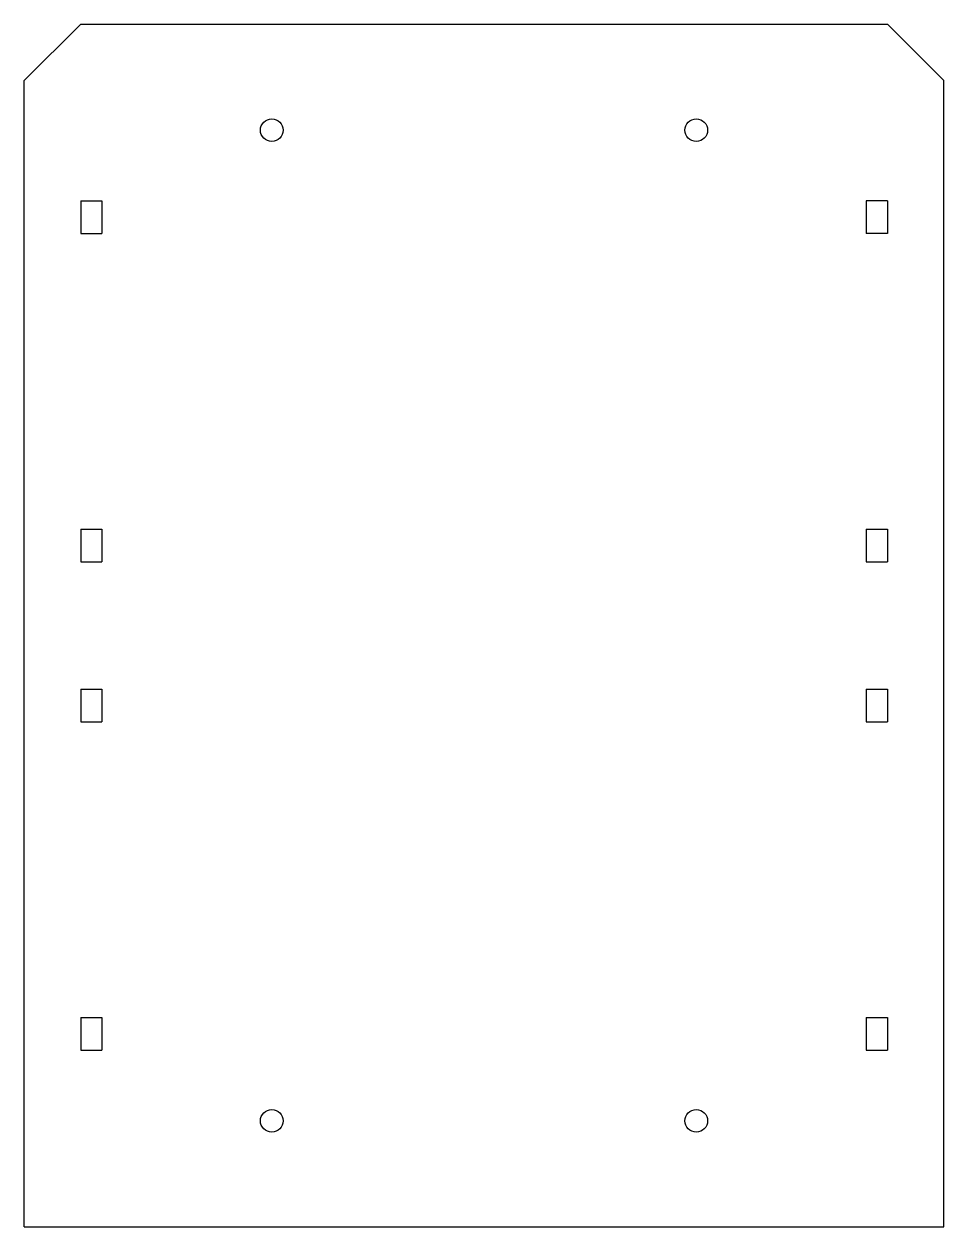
# Model space of a CAD drawing. Header units: millimetres. Extents: x 40 to 170, y 86 to 256.
import ezdxf

# ---------------------------------------------------------------- set-up
doc = ezdxf.new("R2010")
doc.units = ezdxf.units.MM

msp = doc.modelspace()

# ---------------------------------------------------------------- linework, layer by layer
at = {"color": 7, "linetype": 'Continuous'}
for p, q in [((40.13, 248.33), (48.13, 256.33)), ((48.13, 256.33), (162.13, 256.33)), ((162.13, 256.33), (170.13, 248.33)), ((40.13, 86.33), (40.13, 248.33)), ((170.13, 86.33), (170.13, 248.33)), ((48.13, 231.33), (51.13, 231.33)), ((48.13, 231.33), (48.13, 226.73)), ((51.13, 231.33), (51.13, 226.73)), ((162.13, 231.33), (159.13, 231.33)), ((159.13, 231.33), (159.13, 226.73)), ((162.13, 231.33), (162.13, 226.73)), ((48.13, 226.73), (51.13, 226.73)), ((162.13, 226.73), (159.13, 226.73)), ((48.13, 184.93), (51.13, 184.93)), ((48.13, 184.93), (48.13, 180.33)), ((51.13, 184.93), (51.13, 180.33)), ((159.13, 184.93), (162.13, 184.93)), ((159.13, 184.93), (159.13, 180.33)), ((162.13, 184.93), (162.13, 180.33)), ((48.13, 180.33), (51.13, 180.33)), ((159.13, 180.33), (162.13, 180.33)), ((48.13, 162.33), (51.13, 162.33)), ((48.13, 162.33), (48.13, 157.73)), ((51.13, 162.33), (51.13, 157.73)), ((159.13, 162.33), (162.13, 162.33)), ((159.13, 162.33), (159.13, 157.73)), ((162.13, 162.33), (162.13, 157.73)), ((48.13, 157.73), (51.13, 157.73)), ((159.13, 157.73), (162.13, 157.73)), ((48.13, 115.93), (51.13, 115.93)), ((48.13, 115.93), (48.13, 111.33)), ((51.13, 115.93), (51.13, 111.33)), ((159.13, 115.93), (162.13, 115.93)), ((159.13, 115.93), (159.13, 111.33)), ((162.13, 115.93), (162.13, 111.33)), ((48.13, 111.33), (51.13, 111.33)), ((159.13, 111.33), (162.13, 111.33)), ((40.13, 86.33), (170.13, 86.33))]:
    msp.add_line(p, q, dxfattribs=at)
for centre in [(75.13, 241.33), (135.13, 241.33), (75.13, 101.33), (135.13, 101.33)]:
    msp.add_circle(centre, 1.6, dxfattribs=at)

doc.saveas('drawing.dxf')
